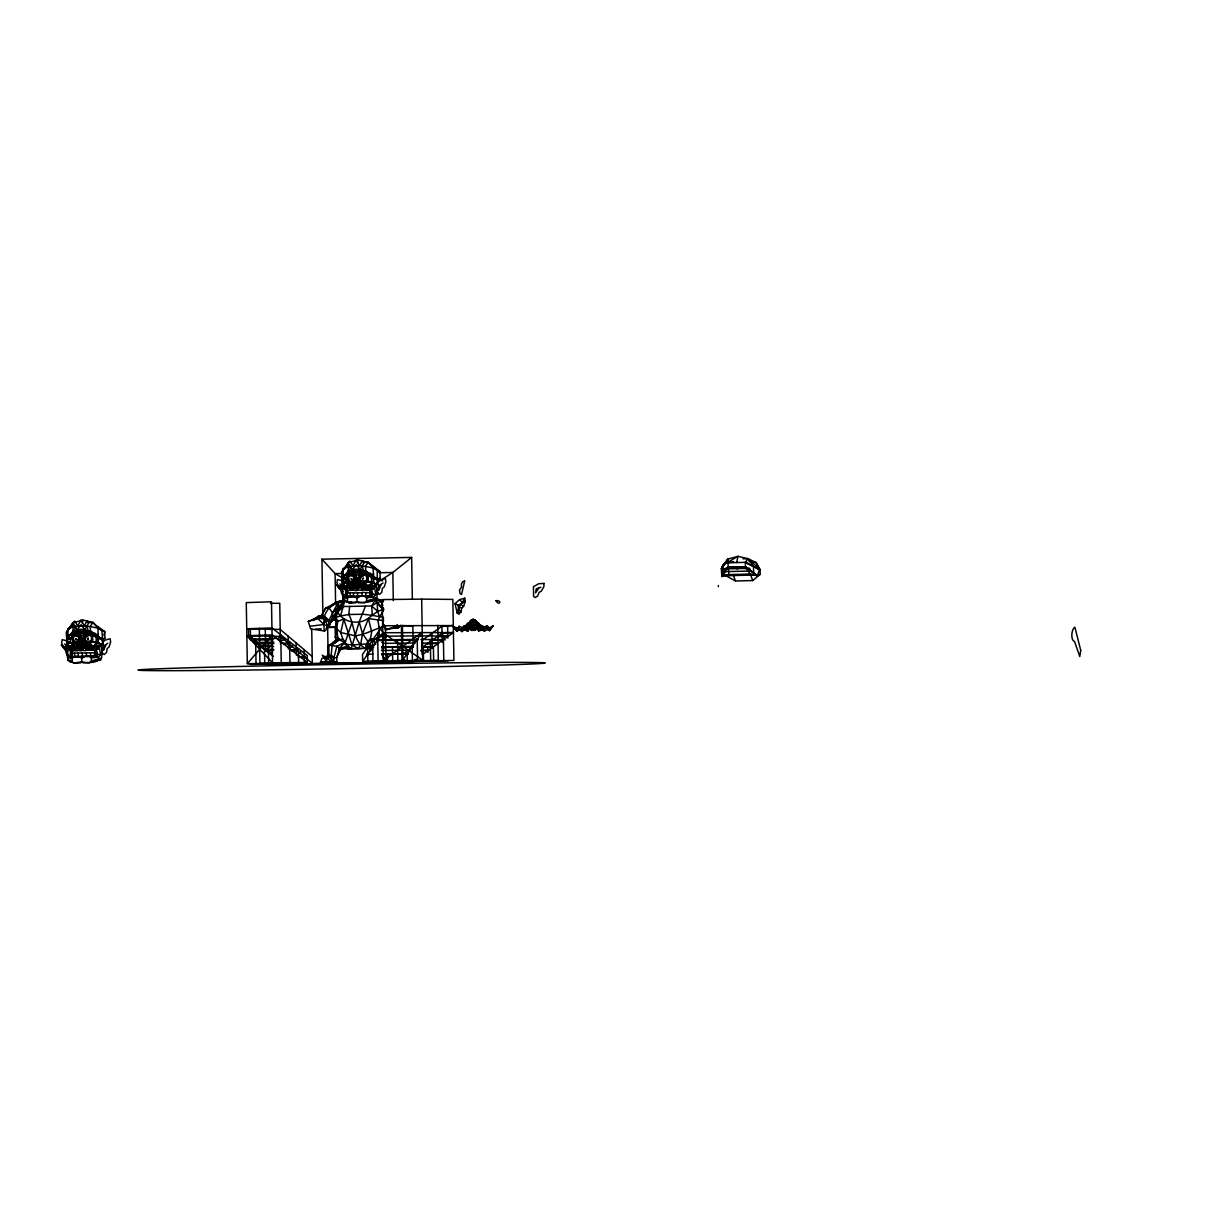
<?xml version="1.0" encoding="UTF-8"?>
<svg xmlns="http://www.w3.org/2000/svg" width="1227" height="1227" viewBox="0 0 1227 1227"><rect width="100%" height="100%" fill="white"/><g stroke="black" fill="none" stroke-linecap="round" stroke-linejoin="round"><path stroke-width="1.5" d="M88.589 644.896L88.114 643.163M78.497 641.782L75.46 641.966L73.727 645.509L74.111 646.752L76.948 646.69L79.816 648.807L83.145 648.761L83.543 646.706L87.163 647.657L88.789 646.46L89.126 643.746L85.675 641.292L87.27 641.736M348.974 585.402L364.358 585.095L364.358 583.638L360.922 581.184L363.836 583.577L364.02 586.353L362.394 587.549L358.775 586.598L358.376 588.653L355.063 588.715L352.195 586.598L349.342 586.644L348.913 583.945L352.272 581.353M475.248 628.255L478.867 629.221L480.493 628.025L480.831 625.31L477.38 622.841L480.831 625.31L477.778 625.371M65.43 647.15L66.733 644.344L66.657 640.157L70.599 638.055L70.368 642.718L67.868 643.132L67.991 646.384M345.907 581.889L345.845 577.948L347.578 575.11M73.206 633.792L77.01 632.074L88.497 631.844L83.727 635.003L83.666 640.157L83.727 635.003L88.513 631.844C93.206 635.003 103.697 636.491 102.516 643.7L103.927 646.46L103.436 649.911L101.979 650.816M358.897 580.049L358.959 574.911L363.744 571.736C368.453 574.896 378.944 576.383 377.747 583.592L379.158 586.353L378.683 589.804L377.21 590.708M87.04 642.012L85.936 642.028L82.976 638.193L79.632 638.27L76.78 641.936L76.948 646.69L79.786 647.304L79.832 648.822L78.789 648.055M76.78 641.936L79.003 644.451L81.488 644.405L85.951 641.767L85.951 646.522L79.218 646.997L77.255 645.387L78.145 641.215L80.691 639.589L84.188 642.641L84.172 646.2L82.086 647.871L83.145 648.761L88.313 645.954L87.163 647.657M353.345 586.782L353.407 590.264L356.643 590.739L357.456 587.794L359.419 586.092L358.545 581.015L354.68 579.911L355.554 582.472L356.536 577.58L358.698 578.945L358.713 580.264L360.201 580.233L358.223 578.101L354.864 578.162L352.011 581.828L351.934 585.34L353.054 587.242L355.017 587.196L355.063 588.715L354.864 578.162L358.223 578.101L361.183 581.92L362.517 581.629M358.223 579.665L358.223 578.101L357.195 579.865L353.376 581.123L352.686 586.23L354.833 587.81L364.02 586.353M480.831 626.752L477.855 626.813L474.849 630.31L471.536 630.387L471.505 628.853L468.653 628.27L468.484 623.5L472.993 619.236L476.49 621.291L477.64 623.577L478.975 623.285L477.656 623.316L477.656 628.071L469.143 627.887L469.021 624.328L472.395 621.138L475.877 624.19L475.877 627.749L473.791 629.436L471.306 629.482L469.143 627.887L468.484 623.5L465.37 625.617L465.815 628.301L467.487 629.436L470.156 628.669M73.727 645.509L77.454 646.338L77.316 642.779M352.548 582.672L352.686 586.23L361.198 586.414L361.183 581.659L356.72 584.297L354.235 584.343L352.011 581.828M309.894 626.276L323.882 624.512L324.051 618.638L325.385 618.5L327.195 625.954L325.584 630.601L324.281 630.969L310.615 628.914L308.299 621.399L317.195 617.963L325.385 618.5L323.882 624.512L324.281 630.969M358.79 580.049L358.959 574.911L363.744 571.736L352.241 571.966L348.437 573.684M83.727 635.003L83.927 635.877L83.727 635.003L80.476 635.08L76.795 632.043L73.206 632.887L74.019 635.141L76.273 635.448L79.724 638.224L80.752 636.307L77.01 632.074L80.737 635.939M358.959 574.911L359.158 575.77L358.959 574.911L355.723 574.972L352.026 571.935L348.453 572.794L349.25 575.034L351.505 575.34L354.956 578.116L355.999 576.199L352.241 571.966L355.968 575.831M83.467 639.052L83.482 640.371L84.97 640.341L82.976 638.193L79.632 638.27L79.019 645.663L79.832 648.822L80.829 647.933M84.97 640.341L83.007 639.773L82.976 638.193L81.964 639.973L82.086 647.871M355.554 582.472L357.195 579.865L356.735 585.509L358.376 588.653L361.398 585.156M471.153 621.583L472.012 624.129L472.993 619.236L475.171 620.617L475.186 621.92L476.659 621.89L474.68 619.758L471.321 619.819L471.536 630.387L468.653 628.255M476.659 621.89L474.696 621.322L474.68 619.758L473.668 621.522L473.791 629.436L474.849 630.31L477.64 628.086L474.849 630.31L474.849 628.791M98.237 642.749L100.353 643.899L101.32 646.522L102.378 652.703L101.442 658.209C96.105 662.871 88.482 663.301 81.826 661.828L80.507 662.933L74.187 663.055L67.991 660.249L66.933 653.408L67.577 648.531M361.06 581.721L369.404 581.552L375.585 583.791L377.609 592.595L376.674 598.101C371.336 602.764 363.713 603.193 357.057 601.721L355.738 602.825L349.434 602.948L343.223 600.141L342.456 591.153M407.717 652.933L407.671 654.374L407.441 653.331M76.718 639.037L75.645 638.822L76.519 639.528M335.462 661.951L336.842 661.92L326.627 661.982L322.241 655.157L326.873 657.856L326.627 661.982L320.508 662.151L322.287 657.979M83.605 640.371L83.819 637.38M358.851 580.264L359.051 577.273M380.385 605.969L383.622 609.528L377.839 620.617C379.465 626.997 381.919 643.531 370.385 638.807L367.885 641.338L366.106 645.77L368.898 648.393L365.355 648.454C352.993 641.384 354.879 625.647 348.851 614.512L349.618 606.414M383.468 617.472L383.039 623.347L385.6 629.758L399.419 627.028M265.983 649.712L265.553 650.739L265.845 649.604M295.078 649.988L296.32 649.942L290.722 649.973M65.783 648.301L65.123 649.727L65.43 646.844L67.01 646.828L67.822 648.27L65.123 649.727L61.35 645.034L70.23 650.049L70.936 648.209L76.089 649.65L77.822 647.335L75.23 647.58L72.378 644.466L71.565 646.598L67.439 644.727L67.991 660.249L70.23 660.448L70.261 661.844L72.071 660.417M363.437 578.224L362.778 579.19M330.907 657.856L332.18 644.927L339.342 639.896L342.993 639.344L345.462 641.767L339.45 648.285L336.781 657.764L324.879 657.273L327.379 655.647L331.551 655.525L333.913 657.795L333.974 661.951L331.152 661.951M337.517 640.433L335.416 637.58L337.762 621.399L335.999 617.58L336.827 610.448L344.802 600.402C334.91 600.693 327.348 607.396 324.296 616.598L328.836 620.678L329.787 624.85L326.689 627.227L339.005 607.319L344.802 600.402L340.615 615.969L334.695 617.748L336.827 610.448C340.539 619.022 350.14 623.393 359.174 621.92C369.112 621.015 374.051 610.923 383.622 609.528M84.402 638.117L84.602 636.43L88.022 633.838L90.813 633.792L93.313 635.969L89.954 634.819L84.402 638.117L83.16 637.473L87.531 631.828L91.657 632.518L94.249 634.298L93.313 635.969M359.634 578.024L359.833 576.322L363.269 573.73L366.06 573.684L368.545 575.862L365.186 574.711L359.634 578.024L358.407 577.365L362.763 571.721L366.888 572.411L369.48 574.19L368.545 575.862M80.66 639.114L79.632 638.27L79.648 639.834L77.884 639.865L79.08 642.595L81.549 642.549L81.948 639.973L79.464 640.019L80.307 642.565L81.289 637.687L82.056 638.623M382.287 650.356L382.962 645.433M103.605 646.399L103.114 649.865L101.718 650.755M67.439 631.015L72.945 622.871L73.129 631.092L68.006 637.028L66.81 640.279L66.319 632.38L72.945 622.871L82.899 620.095L92.961 622.472L101.964 631.046L103.436 649.911M378.361 589.758L378.898 586.291L377.425 583.531L377.364 579.389M346.796 586.491L342.67 584.619L343.054 588.162L345.462 589.942L348.008 588.055L351.321 589.543L352.686 586.23M463.254 628.147L459.143 626.276L459.527 629.819L461.935 631.598L464.481 629.727L467.794 631.215L469.512 628.899L465.355 629.359M67.93 648.669L67.516 651.43L66.028 650.586M345.493 601.736L345.462 600.34M70.552 648.73L70.184 657.595M342.164 593.301L343.177 597.534L345.416 597.488L345.799 588.623M79.126 640.356L78.835 637.273M461.091 611.92L461.751 607.963L463.607 606.414L465.217 601.445L464.726 598.178L459.619 599.589L455.018 603.653L457.226 613.147L458.944 613.914L461.091 611.92L458.407 609.236L458.223 605.156L455.018 603.653M84.172 646.2L84.188 642.641M316.888 617.794L320.83 618.239L316.888 617.794L318.545 616.092L323.775 615.985L329.066 620.279L329.143 624.681L326.551 625.939M107.838 643.117L105.859 644.773L103.835 649.789L103.712 647.058M381.091 584.665L379.066 589.681L378.882 585.601L383.069 583.009M368.453 654.512L368.177 653.608L368.284 654.804M372.471 647.381L372.118 646.491L372.272 647.672M373.499 647.35L373.146 646.46L373.315 647.641M379.987 635.402L380.339 636.276L380.125 635.141M406.889 654.098L406.536 653.209L406.704 654.39M409.91 649.865L409.711 648.746M416.965 639.758L416.689 638.853L416.766 640.065M417.502 639.006L417.732 640.034L417.64 638.838M457.226 613.147L460.432 604.221L465.217 601.445M87.286 638.776C89.862 637.534 86.289 640.693 88.145 638.301M82.301 623.224L82.899 620.095M357.532 563.116L358.146 559.987L368.192 562.365L380.017 571.521L380.125 578.193L377.349 579.481L371.996 578.254M736.737 562.564L737.948 556.322L747.995 558.684L756.047 562.533L760.096 569.635L760.188 574.343L757.366 575.8L750.218 574.083L728.915 574.589L721.844 576.506L721.353 568.592L722.902 565.172L727.979 559.083L737.948 556.322L722.902 565.172L723.04 573.239L721.844 576.506L721.706 567.963L727.979 559.083L728.163 567.303L724.129 569.451L723.04 573.239L727.274 568.745M477.671 629.236L477.64 627.564L476.812 628.745L478.622 631L483.714 629.344M361.812 648.531L347.67 648.807L348.207 646.123L344.756 642.427L339.342 639.896L335.922 640.003L327.839 646.522L328.407 656.046M335.385 642.687L335.922 640.003L342.993 639.344L340.692 632.534L335.048 627.089L337.149 621.537L334.695 617.748M480.493 628.025L476.812 628.745L479.205 629.543L481.582 627.856L482.134 625.663L484.742 627.764L484.481 631.153L493.177 625.785L489.573 630.632L486.828 629.282L487.088 625.724L489.174 627.764L489.573 630.632L486.321 627.749L483.883 629.344L481.582 627.856L481.874 629.374L484.481 631.153L483.622 629.129L481.92 629.037M71.994 647.043L71.457 650.586M347.226 586.935L346.704 590.478M351.95 579.037L350.876 578.715L351.858 579.313M371.444 582.089L367.855 581.874L368.299 573.3L371.367 577.38L371.674 584.911L376.551 586.414L377.195 590.463M349.342 586.644L351.014 587.779L353.054 587.242L350.477 587.472L347.609 584.359L347.118 586.552L344.864 588.132L342.379 586.629L339.94 588.254L340.37 589.62L343.054 588.162L342.241 586.721L336.581 584.926L340.37 589.62L341.014 588.193L339.25 588.239M337.149 621.537L343.79 619.083L340.692 632.534L355.155 635.785C365.753 634.543 374.48 629.052 384.266 626.337M464.082 626.015L461.567 628.224L461.935 631.598L462.64 629.758L464.481 629.727L463.576 628.209L466.015 629.804L466.935 629.144L464.082 626.015L463.576 628.209L461.321 629.788L458.837 628.301L456.413 629.911L456.827 631.276L459.527 629.819L458.714 628.393L453.054 626.583L456.827 631.276L457.487 629.865L455.723 629.896M346.75 593.162L347.394 596.598L353.514 596.429L353.453 592.948L350.462 592.595L349.864 596.521L345.4 596.337L343.177 597.534L343.621 600.371M98.927 647.657L95.123 647.733L92.777 649.604L92.178 647.795L95.384 644.175L97.869 649.083L97.47 646.215L101.488 644.236L97.869 649.083L95.123 647.733L95.384 644.175L97.47 646.215L96.672 646.721M358.821 586.491L358.376 588.653L358.376 587.135L360.339 587.089L362.149 589.343L365.677 584.006L366.566 586.107L370.615 584.067L372.701 586.107L373.1 588.975L376.72 584.129L368.008 589.497L365.416 587.718L365.677 584.006L368.269 586.107L368.008 589.497L367.149 587.472L365.447 587.365M103.896 635.249L104.786 631.629L97.685 626.383L98.39 636.43L102.117 639.589L104.893 638.301L104.786 631.629L98.252 628.347L92.961 622.472L87.945 622.564M365.477 606.092L359.174 621.92L351.213 648.73L346.029 645.08M79.08 642.595L79.464 640.019M360.201 580.233L356.796 582.442L354.312 582.488L354.695 579.911M356.796 582.442L357.18 579.865M476.49 621.291L473.254 624.098L470.769 624.144L471.321 619.819L472.364 620.663M473.254 624.098L473.653 621.522L471.168 621.583M335.999 617.58L337.655 612.104L343.054 603.07L343.391 606.537L337.655 612.104M71.826 653.792L73.252 649.144M350.692 581.859L353.085 581.874L343.1 583.024L342.44 595.141L346.689 595.985L348.008 590.586M352.103 622.058L345.462 641.767M757.366 575.8L745.449 566.874L727.902 567.273L732.473 567.119L723.823 568.914L749.942 568.346L738.623 567.027L745.449 566.874L757.366 575.8L759.513 569.558L756.047 562.533L752.304 562.073M367.394 654.62L367.149 653.638L367.226 654.85M375.002 642.427L375.232 643.469L375.079 642.304M377.471 640.295L377.149 639.328L377.303 640.509M407.901 654.129L381.582 654.436M411.919 646.966L411.582 646.046L411.735 647.227M412.471 646.169L412.701 647.196L412.763 645.77M414.925 642.779L414.741 641.568M417.962 639.804L378.269 640.494L378.253 639.282L378.192 640.479M419.956 635.617L419.711 634.62L419.726 635.847L448.422 636.107L437.057 636.767M347.348 578.745L342.042 580.172L343.238 576.92L348.376 570.984L348.177 562.764L349.94 561.061L352.977 565.754L356.137 560.079L359.511 565.632L362.379 560.816L364.296 562.288L360.125 569.466L356.229 564.589L352.486 569.619L348.085 562.61L358.146 559.987M383.698 620.632L368.407 618.592L362.563 633.761L360.585 644.773L358.284 648.592L352.057 644.942L344.588 644.068M322.578 613.132L325.784 607.994L329.066 607.886L332.44 612.856L332.532 617.917L329.787 624.85L325.492 625.157M79.602 647.917L85.108 647.196L86.918 649.436L90.445 644.098L93.037 646.215L91.335 646.215M325.431 621.66L328.836 620.678L338.376 601.721L343.621 601.077M478.622 631L482.134 625.663M538.607 588.408L535.585 592.856L536.26 588.837L540.877 587.227M345.646 574.85L343.238 576.92L343.1 568.837L346.014 566.813L348.177 562.764L341.551 572.273L342.042 580.172M726.675 562.104L727.979 559.083L721.706 567.963M66.243 647.319L67.439 644.727L65.43 646.844M341.474 587.227L338.131 586.843M457.947 628.884L454.588 628.5M340.661 587.058L341.965 584.236L341.904 571.629L344.986 568.024M336.581 584.926L339.94 588.254L342.67 584.619M323.821 657.933L326.873 657.856L331.658 661.951L330.799 657.12L331.551 655.525M453.054 626.583L456.413 629.911L459.143 626.276M383.391 610.831L380.6 606.506L383.438 600.831L374.312 599.819L367.87 601.291M85.384 637.15L85.169 640.233L86.411 641.184L91.151 641.077L91.657 637.534L89.954 634.819M360.631 577.043L360.401 580.126L361.658 581.077L366.382 580.969L366.888 577.426L365.186 574.711M347.67 648.807L348.897 647.104L348.207 646.123L340.462 649.697L336.689 657.243L336.704 661.951M83.605 647.871L83.145 648.761L83.145 647.242M464.726 598.178L462.41 602.564L459.619 599.589M336.673 604.896L338.376 601.721L343.269 601.23M370.201 647.672L366.106 645.77L370.523 649.114L371.321 645.601L375.784 644.068L372.425 639.236L367.563 641.982L370.968 650.801M75.108 626.307L74.602 630.923A16.273 15.89 -88.3 0 1 88.022 630.663L87.132 625.709M350.339 566.214L349.833 570.816A16.273 15.89 -88.3 0 1 363.253 570.555L362.364 565.601M331.658 661.951L333.913 657.795L336.873 646.276L344.756 642.427M76.795 632.043L75.599 634.098L76.273 635.448M352.026 571.935L350.83 573.991L351.505 575.34M379.465 616.721L372.318 615.356L371.689 605.969L375.309 599.804L383.438 600.831L376.674 602.81L375.309 599.804L377.149 602.396L377.625 611.307L379.465 616.721L382.732 616.736M382.379 642.58L385.984 636.706M80.307 642.565L81.964 639.973M472.012 624.129L473.668 621.522M91.657 632.518L90.829 634.804M366.888 572.411L366.06 574.696M381.965 642.457L385.984 636.583L379.112 627.135M72.424 634.911L73.083 630.525M92.961 622.472L90.353 626.23L90.415 630.755L98.39 636.43L95.905 634.451M378.131 572.196L380.017 571.521L373.483 568.239L368.192 562.365L365.585 566.122L365.661 570.647L377.349 579.481L377.195 570.938L372.916 566.276L373.621 576.322L371.137 574.343M383.269 660.632L382.21 599.589L421.674 599.129L422.732 660.172L402.119 660.908L422.241 632.273L383.269 660.632L362.64 661.368L382.778 632.718L453.438 632.549L423.407 653.914L423.53 660.893M758.286 568.362L760.096 569.635L747.995 558.684L745.372 562.349L745.449 566.874L750.495 574.573L752.718 580.555L735.448 580.985L725.909 575.724L722.979 575.417M721.844 576.506L725.464 571.613L751.108 571L753.593 572.641L753.485 566.383L747.995 558.684L742.995 558.791M332.916 617.779L336.213 613.377M94.433 657.12L97.562 654.405L95.645 646.675M721.353 568.592L723.577 565.862M365.355 648.454L366.796 646.752L367.885 641.338L362.563 633.761L359.174 621.92M74.019 635.141L72.347 637.994L72.654 641.169L78.068 641.353M282.133 663.301L247.333 663.654L272.072 634.911L307.348 662.457L307.225 655.479L271.949 627.948L246.734 628.776L280.216 629.436L312.195 656.491M349.25 575.034L347.578 577.886L347.885 581.061L353.299 581.245L354.358 580.248L354.066 577.165M102.362 652.703L100.522 654.589L97.562 654.405L96.289 657.074L94.28 656.246L94.694 652.243L96.488 652.779L96.55 656.261M370.891 586.567L372.793 594.297L371.888 595.494L365.861 596.199L365.815 592.718L362.502 592.242L361.689 596.276L369.511 596.153L369.925 592.135L371.72 592.672L371.781 596.153M315.431 619.574L318.545 616.092L320.676 616.69L325.784 607.994L338.376 601.721L342.916 603.485M257.854 642.825L257.563 643.976L258.053 643.071M262.333 646.706L262.547 645.525L262.087 646.506M96.442 650.095L94.172 650.095L94.111 646.614M377.594 592.595L373.76 596.92L373.821 599.543L371.597 601.215M362.517 578.715L363.376 578.193M400.6 625.31L397.824 628.055L394.174 627.703M72.102 653.209L74.571 653.132L74.632 656.629C68.467 659.589 72.945 646.721 72.163 656.706L78.283 656.537L78.221 653.055L74.571 653.132M347.333 593.101L349.802 593.024M400.355 625.555L397.824 628.055L397.318 626M752.718 580.555L760.188 574.343M266.98 649.16L273.652 642.779M277.67 638.96L280.339 636.414L312.318 663.47L413.453 662.059L280.83 664.313M81.549 642.549L84.786 639.727M324.296 616.598L321.244 617.702M74.77 635.126L73.375 637.902L73.927 641.414M350.002 575.018L348.606 577.794L349.174 581.307M92.638 661.399L96.366 661.322L101.442 658.209L91.412 661L89.51 662.764L83.191 662.887L81.826 661.828L74.187 663.055L67.991 660.249M374.588 599.88L376.674 598.101L366.643 600.893L364.741 602.656L358.422 602.779L357.057 601.721L349.434 602.948L343.223 600.141M414.603 641.813L414.695 643.009L382.747 643.377M339.542 601.751L333.483 603.991L329.066 607.886L338.376 601.721L339.005 607.319L332.44 612.856M102.746 642.166L105.047 640.126L110.154 638.73L110.645 641.997L109.034 646.966L107.178 648.516L106.519 652.473L104.372 654.466L102.654 653.7L101.55 648.945M376.827 583.07L380.293 580.018L385.385 578.623L385.876 581.889L384.266 586.859L382.41 588.408L381.75 592.365L379.603 594.359L377.885 593.592L376.781 588.837M347.609 584.359L345.094 586.567L345.462 589.942L346.183 588.101L348.008 588.055L347.118 586.552L351.321 589.543M313.391 620.586L318.545 616.092M333.115 617.411L334.311 616.368L333.1 616.291M381.919 640.095L385.984 636.583L378.422 636.598L373.944 640.08M70.414 634.957L68.006 637.028L67.868 628.945L70.783 626.92L66.657 631.736L66.81 640.279M335.37 609.267L341.474 605.202M71.013 634.758L72.945 636.384L71.013 634.758L73.206 632.887M346.244 574.665L348.177 576.276L346.244 574.665L348.453 572.794M333.759 619.727L329.342 623.454L333.146 619.681L338.038 620.693M98.359 642.641L85.829 641.828M102.178 639.451L96.764 638.362M369.404 581.552L375.569 583.791L373.606 582.534M66.933 653.408L67.209 655.249L71.457 656.092L71.35 655.341L70.169 656.43L72.163 656.706L67.945 657.641L72.178 658.362L74.08 656.813L96.258 655.924L98.528 657.028L98.574 659.651L96.366 661.322L96.335 659.927M343.177 597.534L347.41 598.255L349.312 596.705L371.505 595.816L373.775 596.92L366.582 597.871L364.634 596.414M412.364 599.42L411.628 557.411L392.824 572.472L376.965 582.702M84.157 647.948L83.16 648.746L86.151 645.264L89.126 645.203M90.215 647.473L91.918 647.565L90.445 644.098L89.878 646.292L87.5 647.979L85.108 647.196L85.936 646.537L83.543 646.706M358.775 586.598L361.198 586.414L360.339 587.089L362.732 587.886L365.109 586.199L367.425 587.687L369.848 586.092L370.615 584.067L371.658 586.107L375.247 586.107M85.108 647.196L88.145 647.519M97.47 646.215L94.755 646.292L95.123 647.733L97.102 647.718L101.488 644.236M361.167 586.429L360.339 587.089L363.391 587.411M376.72 584.129L372.333 587.61L370.37 587.626L369.848 586.092L373.1 588.975L370.37 587.626L369.987 586.184L372.701 586.107M493.177 625.785L488.806 629.267L486.828 629.282L486.459 627.841L489.174 627.764M96.366 661.322L98.175 659.896M465.815 628.301L469.143 627.887M345.845 578.346L341.904 580.049L345.937 583.178M83.16 637.473L84.602 636.43L83.145 636.261M358.407 577.365L359.833 576.322L358.376 576.153M88.206 638.331L87.684 639.374M78.114 646.89L77.408 650.923L72.056 650.54M353.407 590.264L347.287 590.432M723.04 573.239L725.464 571.506M90.568 652.825L86.396 652.887L86.457 656.384L96.273 655.924L90.629 656.307L90.568 652.825L94.218 652.779M365.815 592.718L369.45 592.672M401.904 654.727L411.919 647.595M362.64 661.368L362.517 654.39L382.655 625.739L453.315 625.571L441.95 626.23L421.919 640.479L422.165 654.436M413.192 646.844L412.824 625.923L401.398 625.571L402.027 661.706L404.895 659.666M453.438 632.549L442.073 633.193L422.042 647.457L433.407 646.798L433.652 660.74M416.26 659.006L413.392 661.046L453.913 660.448L452.855 599.405L421.674 599.129M70.292 637.994L72.638 636.399L80.476 635.08L80.599 638.5M355.83 578.392L355.723 574.972L347.885 576.291L345.523 577.902L345.6 582.61L343.1 583.024L343.882 584.42M385.6 629.758L395.707 626.491M61.35 645.034L64.709 648.362L67.148 646.736L69.632 648.239L70.23 650.049L72.776 648.163L72.378 644.466L69.632 648.239L71.872 646.66L76.089 649.65M94.172 650.095L90.522 650.141L90.461 646.66M369.342 586.506L369.404 589.988L366.536 590.555L365.692 586.552M343.391 606.537L371.689 605.969L377.149 602.396M369.664 597.012L372.793 594.297L375.769 594.481L374.266 585.662M477.656 623.316L473.177 625.954L470.708 626L469.021 624.328M82.224 647.902L81.411 650.831L78.175 650.371M82.378 656.46L82.316 652.963L86.396 652.887M357.609 596.353L357.548 592.856L361.628 592.779M373.806 599.543L371.566 599.819M74.111 646.752L75.783 647.887L77.822 647.335L73.651 647.81M376.95 590.647L378.683 589.804M468.668 629.42L469.512 628.899L466.015 629.804L467.794 631.215M78.221 653.055L82.316 652.963M89.08 646.675L86.289 646.721L85.614 650.647L82.255 650.295M353.453 592.948L357.548 592.856M361.52 586.613L361.582 590.11L357.502 590.187M90.522 650.141L86.35 650.203M276.474 638.362L251.259 639.19C255.722 643.715 255.078 636.307 254.096 639.742M365.753 590.034L361.582 590.11M270.339 653.47L270.553 652.289L270.093 653.27M292.455 646.537C292.547 643.362 291.811 650.034 288.59 646.583M376.674 602.81L380.6 606.506L382.916 605.202M78.85 656.721L81.764 658.178L84.617 656.614M354.097 596.613L356.996 598.07L359.864 596.506M325.385 618.5L318.1 618.285L312.624 619.727L317.962 616.859L323.821 618.285L317.962 616.859M76.979 647.856L78.451 647.12M352.21 587.748L353.683 587.012M86.918 649.436L92.01 647.795M362.149 589.343L367.241 587.687M329.127 622.012L332.226 620.494M94.126 646.123L96.427 645.003L101.32 646.522L99.433 643.393M76.411 639.328L75.859 638.546M67.868 628.945C77.102 624.574 88.589 625.617 98.252 628.347M343.1 568.837C352.333 564.466 363.821 565.509 373.483 568.239M67.868 643.132L77.853 641.982L75.46 641.966M351.014 587.779L352.686 587.027M467.487 629.436L469.159 628.699M103.651 645.709L105.859 644.773M458.223 605.156L460.432 604.221L463.607 606.414M312.624 619.727L318.729 617.196M318.1 618.285L308.299 621.399M376.183 586.537L375.953 585.34M468.745 623.009L467.165 623.515L468.883 623.761M70.599 638.055L68.743 638.638L70.997 638.653M102.991 638.884L104.893 638.301M343.974 578.53L345.845 577.948L347.67 574.803L343.207 574.896M378.238 578.776L380.125 578.193M419.726 635.847L382.149 636.276M409.634 648.96L409.665 650.172L381.474 650.509M94.249 634.298L92.102 636L92.884 640.003L91.151 641.077M369.48 574.19L367.333 575.892L368.115 579.896L366.382 580.969M75.982 642.979L72.255 643.193L73.451 642.074L76.979 642.135L76.12 642.028M351.229 582.871L347.486 583.086L348.698 581.966L347.885 576.291M369.511 596.138L371.505 595.816L371.52 596.966L369.511 596.138L371.888 595.494L369.296 589.558M380.477 601.629L383.438 600.831M478.867 629.221L476.812 628.745L479.849 629.083M353.054 587.242L348.882 587.702M381.796 653.976L385.309 660.878L372.441 661.215L377.425 660.985M328.928 656.062L328.867 645.034L336.873 646.276L339.45 648.285L348.207 646.123M733.516 561.659L728.102 562.779L745.372 562.349L748.179 563.484M259.25 643.945L259.234 642.733L258.866 643.684L273.805 643.608M284.342 639.788C285.354 636.874 281.627 643.5 278.621 639.804M289.127 643.792C290.661 641.107 285.001 645.923 283.146 643.562M303.544 657.365L303.759 656.215L303.192 657.151M326.873 657.856L330.799 657.12M340.615 615.969L348.851 614.512L362.993 614.236L372.318 615.356M321.305 628.914L315.722 628.976M367.701 643.807L352.057 644.942L343.79 619.083M89.402 656.506L91.35 657.979L98.528 657.028L100.522 654.589L99.019 645.77M84.341 645.249L86.151 645.264L77.255 645.387M355.999 576.199L354.051 576.445L350.83 573.991L348.407 574.037L347.118 576.307M80.752 636.307L78.804 636.552L75.599 634.098L73.16 634.144L71.872 636.399M346.259 587.871L347.962 587.718M71.028 647.979L72.73 647.825M462.732 629.543L464.42 629.374M477.855 626.813L465.432 627.058M468.959 626.951L468.653 628.255M371.275 590.417L369.404 589.988M335.048 627.089L335.416 637.58L337.747 637.396L340.477 640.065M382.487 655.356L385.309 660.878L381.413 661.062M374.373 661.154L375.263 661.092M432.057 640.325L443.422 639.666L443.791 660.601M427.057 643.884L438.422 643.224L421.996 643.071M420.83 650.801L428.407 650.356L420.907 650.279M349.419 582.181L352.21 582.027L351.351 581.92M62.899 646.951L66.488 646.798M387.809 662.258L378.76 662.58M372.717 647.043L373.514 646.89M412.993 646.552L381.689 646.936L412.18 646.583L412.425 660.54M367.686 654.206L372.839 654.022M382.026 654.037L407.962 653.715M272.072 634.911L246.857 635.755L272.563 662.825L307.348 662.457M256.029 663.562L255.676 642.641L273.682 642.043M272.685 645.663L260.078 646.077L273.652 646.66M264.725 663.47L264.495 649.528L273.498 649.221M272.501 652.841L268.897 652.963L270.446 653.5M326.811 627.58L336.029 627.288L327.64 627.028L328.176 657.902M340.462 649.697L339.265 649.743L340.462 649.697L339.45 648.285M339.94 588.254L343.054 588.162L340.661 586.736M456.413 629.911L459.527 629.819L457.134 628.393M64.709 648.362L67.822 648.27M265.216 650.126L273.912 650.065M298.1 656.874L304.311 656.706L298.713 656.736M331.229 662.074L332.471 662.059L320.508 662.151L336.842 661.92M250.952 664.482L282.44 663.638M265.891 664.39L289.511 663.761M725.909 575.724L758.393 574.926M723.132 575.233L753.731 574.497M349.864 596.521L353.514 596.429M74.632 656.629L78.283 656.537M415.401 660.816L438.33 660.31L437.717 625.433M348.468 663.332L351.428 663.27M322.9 614.558L321.934 559.175L411.628 557.411M363.192 562.472L368.192 562.365M348.376 570.984L365.661 570.647M342.532 573.454L335.078 573.607L321.934 559.175M361.72 573.07L353.729 573.224L352.379 574.742L353.023 576.169M379.787 572.718L392.824 572.472L393.315 600.647M368.023 574.405L373.591 574.297M342.011 578.408L347.348 578.3M371.98 577.81L377.318 577.702M357.302 578.975L358.698 578.945M354.312 582.488L353.115 579.757L354.894 579.727L354.864 578.162M358.238 579.665L360.017 579.635M353.376 581.123L354.71 581.092M357.195 581.046L358.545 581.015M348.913 583.945L351.965 583.883M361.305 583.699L363.836 583.577M357.287 586.138L359.419 586.092L359.419 582.534M349.756 586.414L343.146 585.463M370.37 587.626L374.174 587.549M347.64 596.552L367.563 596.153M348.192 601.905L351.75 601.828M473.76 620.632L475.171 620.617M470.769 624.144L469.588 621.429L471.367 621.383M469.849 622.779L471.183 622.749M473.668 622.702L475.002 622.672M73.129 631.092L90.415 630.755M86.488 633.163L78.497 633.331L77.148 634.85L77.776 636.261M465.37 625.617L468.438 625.555M67.976 635.003L73.16 634.896M92.792 634.512L98.359 634.405M473.76 627.795L475.877 627.749L475.877 624.19M486.828 629.282L490.631 629.206M66.779 638.515L72.102 638.408M96.749 637.917L102.071 637.81M66.473 639.052L70.138 638.976M78.145 641.215L79.479 641.2M81.964 641.154L83.298 641.123M77.178 642.196L78.283 642.181M73.681 644.052L76.734 643.991M86.074 643.807L88.589 643.684M77.454 646.338L79.571 646.292M341.06 648.868L370.861 648.285M382.042 648.055L385.769 647.979M72.408 656.66L92.332 656.261M95.568 660.126L101.028 660.019L100.031 659.911M336.658 663.408L394.388 662.273M249.142 664.068L274.004 663.623M361.689 596.276L365.861 596.199M86.457 656.384L90.629 656.307M402.027 661.706L448.238 660.77M372.441 661.215L385.309 660.878M377.747 639.88L417.211 639.42L417.579 660.356M381.842 647.304L412.932 646.966M96.013 659.957L99.341 659.988M324.219 662.151L328.514 662.105M286.044 662.963L259.94 663.24L259.342 628.362M270.415 603.316L279.756 603.27L280.462 643.853M280.339 636.414L246.857 635.755L273.314 656.414M382.441 636.598L385.984 636.583M254.464 639.957L273.13 639.85M255.676 642.641L273.391 643.255M280.86 643.209L288.33 643.178M272.471 650.433L266.873 650.463L267.225 649.497L267.149 650.709M291.136 650.325C292.778 653.086 298.713 647.611 297.026 650.54M267.179 650.525L272.777 650.494M291.459 650.387L295.431 650.571M301.014 657.089C302.363 659.052 306.597 654.528 305.032 657.304M483.039 627.764L487.088 625.724L488.377 628.285M488.116 627.764L491.705 627.764M96.412 646.215L100.001 646.215M420.953 639.466L443.422 639.666M433.407 646.798L422.794 646.69L423.039 660.647M360.171 581.782L363.345 581.675L363.514 583.592M364.618 581.828L367.855 581.874M84.939 641.89L88.099 641.782L88.589 644.543M92.562 641.966L96.212 642.196L96.427 645.003M377.226 638.914L370.385 638.807L371.704 631.92L368.407 618.592M730.402 567.181L745.525 566.92L751.108 571M397.441 662.365L382.379 662.089L393.867 662.442M378.192 662.381L385.631 662.595M344.097 663.055L351.535 663.27M333.299 663.132L331.919 663.086L343.299 663.439L340.247 663.347M349.312 596.705L345.4 596.337L347.394 596.598M74.08 656.813L70.169 656.445L72.163 656.706M324.051 618.638L317.195 617.963L323.882 624.512M376.306 599.911L382.947 600.678M287.44 643.807L287.762 642.687L287.195 643.608M344.848 594.85L346.597 595.233M342.486 580.77L337.333 579.573L336.965 582.856L338.744 587.764L340.646 589.236L341.443 593.162M67.255 640.877L62.102 639.666L61.733 642.963L62.914 646.23M459.818 607.488L461.751 607.963M375.232 577.917L373.345 577.411L373.437 582.626M100.307 638.071L92.516 636L93.068 633.408L96.135 637.488L96.212 642.196M264.495 649.528L266.443 650.111M380.293 580.018L382.686 580.954M94.172 641.66L100.338 643.899L98.375 642.887L98.16 637.519L102.439 639.512M367.747 575.892L373.652 577.457L373.606 582.779M378.545 603.791L380.6 606.506L383.345 607.702M67.914 645.571L70.261 646.598M469.588 621.429L470.907 622.012M353.115 579.757L354.434 580.34M759.513 569.558L745.372 562.349L759.513 569.558L756.676 567.917M356.014 577.426L354.051 576.445L354.956 578.116M80.783 637.519L78.804 636.552L79.724 638.224M300.63 652.273L300.216 653.316L300.508 652.166M341.259 590.478L342.762 591.322M341.566 577.442L335.078 573.607L335.615 603.669M375.615 597.61L380.477 600.478M97.102 647.718L94.617 646.2L92.178 647.795L89.878 646.292L90.169 647.825L92.777 649.604M382.778 632.718L422.732 660.172M380.6 606.506L383.637 608.607M750.985 564.604L753.485 566.383M748.823 568.929L734.942 567.058L737.55 569.175M66.657 640.157L70.691 643.285L70.046 642.135M63.513 647.871L65.414 649.344L66.212 653.27L68.436 655.172M339.802 583.868L341.842 585.448M64.571 643.976L66.611 645.555M272.501 655.233L250.461 636.568L262.885 647.917M336.873 605.494L339.005 607.319M371.689 605.969L377.625 611.307M366.106 645.77L368.898 648.393M367.563 641.982L371.321 645.601L372.195 648.853M98.267 642.749L101.304 646.491M335.416 637.58L337.594 640.402M363.821 584.435L365.094 586.107M333.729 616.199L336.735 621.015L333.146 619.681L332.532 617.917M339.005 639.681L337.747 637.396L336.704 627.979M747.995 558.684L749.498 561.644M383.959 624.834L386.106 629.405M442.073 633.193L445.033 640.019M94.065 649.666L96.657 655.601M397.149 624.558L398.284 627.196M360.922 573.055L361.781 575.984M85.691 633.163L86.55 636.092M735.448 580.985L733.516 575.54L728.915 574.589L728.363 569.129M323.775 615.985L325.017 620.248M362.763 571.721L363.483 575.095M87.531 631.828L88.252 635.203M383.836 659.344L383.146 656.123L384.051 659.559M458.407 609.236L458.944 613.914M346.167 588.853L346.689 595.985M70.936 648.96L71.457 656.092M718.332 585.586L718.347 586.644M472.395 621.138L472.426 622.733M447.625 625.893L447.84 638.101M441.95 626.23L442.226 642.503M431.935 633.347L432.195 647.933M430.324 639.543L430.677 660.479M427.732 647.12L427.824 652.35M407.149 653.746L407.272 660.724M402.395 625.525L403.008 660.402L387.533 660.954L387.41 653.976M397.487 639.65L397.839 660.586M392.456 646.813L392.686 660.77M385.385 625.893L386.014 662.013M377.625 632.902L378.115 660.816M372.594 640.065L372.962 661M370.125 572.917L370.186 576.199M368.376 573.408L368.407 574.389M367.563 647.227L367.809 661.184M366.582 597.871L366.643 600.893M356.996 598.07L357.057 601.721M355.937 579.481L355.953 581.061M348.315 570.417L348.376 573.776M347.41 598.255L347.471 601.276M335.891 620.095L335.983 625.494M336.213 638.331L336.275 642.012M311.719 629.252L312.318 663.47M304.204 649.727L304.449 663.684M298.406 648.592L298.652 662.549M296.198 642.963L296.413 655.172M289.587 641.706L289.955 662.641M288.207 636.199L288.437 648.884M280.768 634.834L281.259 662.733M272.563 662.825L271.489 601.782L246.274 602.61L247.333 663.654M268.284 642.227L268.652 663.147M265.277 629.512L265.645 650.448M258.452 643.331L258.514 646.828M250.339 629.589L250.523 640.295M248.529 629.19L248.652 636.169M94.893 633.025L94.939 636.307M93.145 633.5L93.16 634.497M91.35 657.979L91.412 661M81.764 658.178L81.826 661.828M80.691 639.589L80.721 641.169M72.945 622.871L73.007 625.862M72.638 636.399L72.746 642.365M72.178 658.362L72.224 661.384M1080.726 650.341L1079.791 656.552L1074.545 641.491C1070.481 640.509 1071.263 629.052 1074.883 627.15L1080.726 650.341M495.969 600.647C499.205 606.675 502.702 600.064 495.969 600.647M369.894 649.881L370.278 650.601L369.894 649.881M544.067 583.438L543.852 586.751L541.245 591.245L539.113 592.35L537.641 596.077L535.125 597.549L533.607 596.429L533.438 586.659L538.791 583.699L544.067 583.438M464.65 581.077L461.551 594.451L460.064 593.607L459.465 590.187L461.459 587.35L461.398 583.853L462.778 581.659L464.65 581.077M70.46 660.494L70.261 661.844L70.46 660.494M80.905 620.187L77.746 625.862L74.709 621.169L72.838 622.718L77.255 629.727L80.982 624.696L84.893 629.574L89.065 622.396L87.148 620.923L84.28 625.739L80.905 620.187M90.767 641.736L88.267 642.733L91.273 642.825L90.767 641.736M365.999 581.629L363.499 582.626L366.505 582.718L365.999 581.629M98.252 642.733L98.16 637.519L98.206 642.733M203.437 670.509A203.927 2.132 -1 0 0 540.371 663.531A203.927 2.132 -1 0 0 280.262 665.571A203.927 2.132 -1 0 0 203.437 670.509"/></g></svg>
